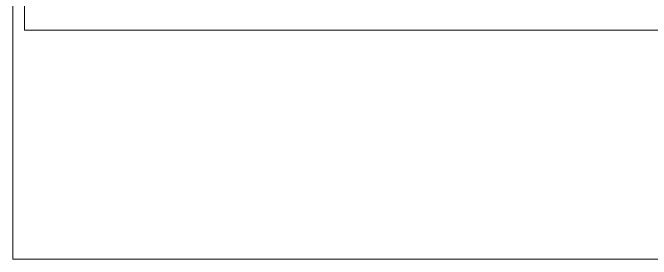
# Model space of a CAD drawing. Header units: millimetres. Extents: x 4881 to 5125, y 4052 to 4315.
# Drawn here: x 4880.7 to 4989.3, y 4193.4 to 4235.3 of the extents above; entities that cross this region are included whole.
import ezdxf

# ---------------------------------------------------------------- set-up
doc = ezdxf.new("R2010")
doc.units = ezdxf.units.MM
doc.header["$MEASUREMENT"] = 0
doc.layers.add('Layer 1', color=18, linetype='Continuous', true_color=0x000000)

msp = doc.modelspace()

# ---------------------------------------------------------------- linework, layer by layer
at = {"layer": 'Layer 1', "color": 1, "lineweight": 9, "true_color": 0xff0000}
for points, knots in [([(4880.69, 4315.42), (4880.69, 4315.42), (5124.69, 4315.42), (5124.69, 4315.42), (5124.69, 4315.42), (5124.69, 4315.42), (5124.69, 4284.92), (5124.69, 4254.42), (5124.69, 4193.42), (5124.69, 4193.42), (5124.69, 4193.42), (5124.69, 4193.42), (5063.69, 4193.42), (5002.69, 4193.42), (4880.69, 4193.42), (4880.69, 4193.42), (4880.69, 4193.42), (4880.69, 4193.42), (4880.69, 4223.92), (4880.69, 4254.42), (4880.69, 4315.42), (4880.69, 4315.42)], [0, 0, 0, 0, 0.142857, 0.142857, 0.142857, 0.285714, 0.285714, 0.285714, 0.428571, 0.428571, 0.428571, 0.571429, 0.571429, 0.571429, 0.714286, 0.714286, 0.714286, 0.857143, 0.857143, 0.857143, 1, 1, 1, 1]), ([(5056.33, 4237.97), (5056.33, 4237.97), (5077.03, 4237.97), (5077.03, 4237.97), (5077.03, 4237.97), (5077.03, 4237.97), (5077.03, 4242.81), (5077.03, 4247.64), (5077.03, 4257.32), (5077.03, 4257.32), (5077.03, 4257.32), (5077.03, 4257.32), (5078.45, 4257.32), (5079.86, 4257.32), (5082.69, 4257.32), (5082.69, 4257.32), (5082.69, 4257.32), (5082.69, 4257.32), (5082.69, 4251.07), (5082.69, 4244.81), (5082.69, 4232.31), (5082.69, 4232.31), (5082.69, 4232.31), (5082.69, 4232.31), (5076.1, 4232.31), (5069.51, 4232.31), (5056.33, 4232.31), (5056.33, 4232.31), (5056.33, 4232.31), (5056.33, 4232.31), (5012.92, 4232.31), (4969.51, 4232.31), (4882.69, 4232.31), (4882.69, 4232.31), (4882.69, 4232.31), (4882.69, 4232.31), (4882.69, 4247.88), (4882.69, 4263.46), (4882.69, 4294.6), (4882.69, 4294.6), (4882.69, 4294.6), (4882.69, 4294.6), (4884.11, 4294.6), (4885.52, 4294.6), (4888.35, 4294.6), (4888.35, 4294.6), (4888.35, 4294.6), (4888.35, 4294.6), (4888.35, 4283.55), (4888.35, 4272.49), (4888.35, 4250.38), (4888.35, 4250.38)], [0, 0, 0, 0, 0.055556, 0.055556, 0.055556, 0.111111, 0.111111, 0.111111, 0.166667, 0.166667, 0.166667, 0.222222, 0.222222, 0.222222, 0.277778, 0.277778, 0.277778, 0.333333, 0.333333, 0.333333, 0.388889, 0.388889, 0.388889, 0.444444, 0.444444, 0.444444, 0.5, 0.5, 0.5, 0.555556, 0.555556, 0.555556, 0.611111, 0.611111, 0.611111, 0.666667, 0.666667, 0.666667, 0.722222, 0.722222, 0.722222, 0.777778, 0.777778, 0.777778, 0.833333, 0.833333, 0.833333, 0.888889, 0.888889, 0.888889, 1, 1, 1, 1])]:
    msp.add_open_spline(points, degree=3, knots=knots, dxfattribs=at)

doc.saveas('drawing.dxf')
